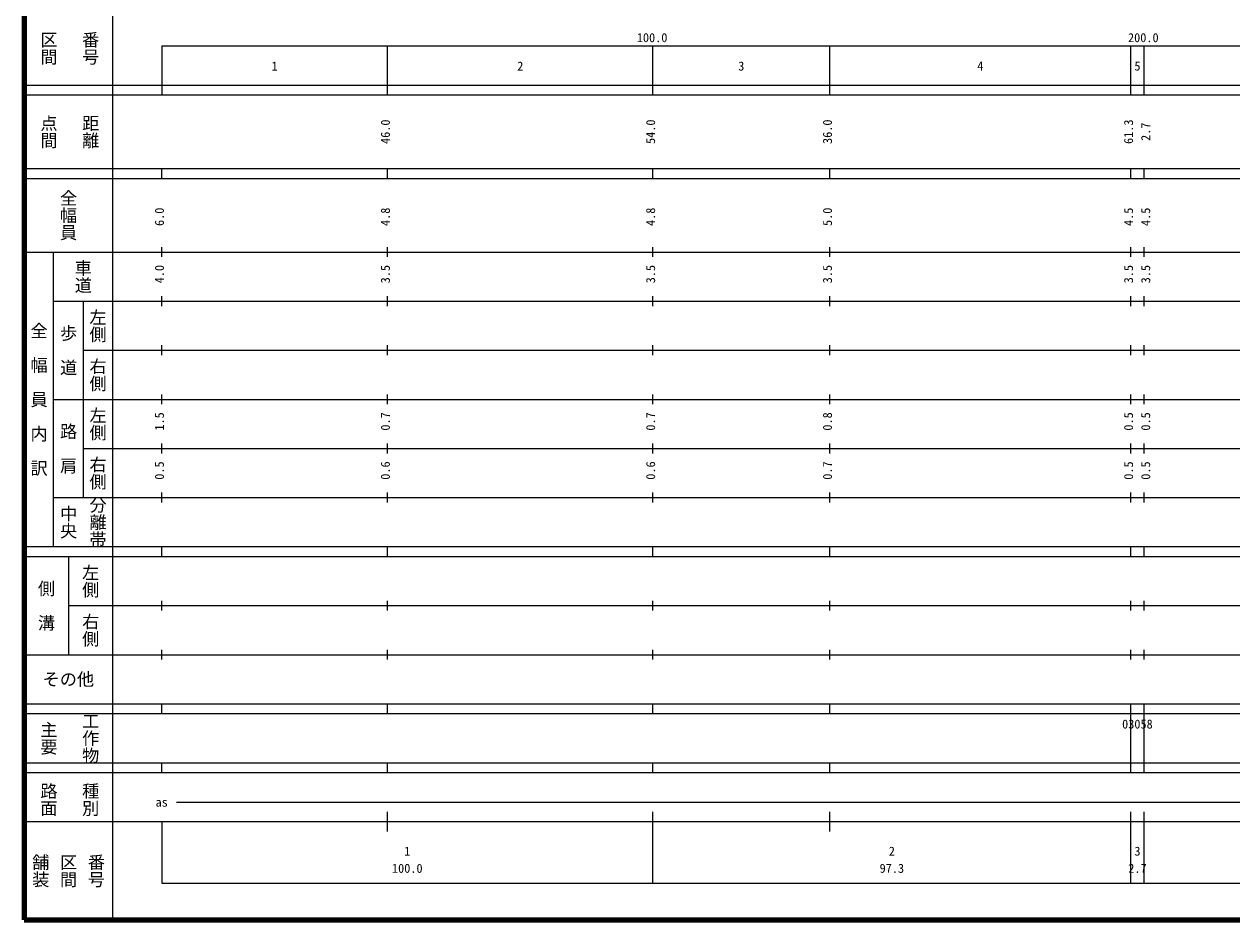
# Model space of a CAD drawing. Units: millimetres on the paper, enlarged 1000 times. Extents: x 40000 to 680000, y 20000 to 380000.
# Drawn here: x 40000 to 285868, y 20000 to 202409 of the extents above; entities that cross this region are included whole.
import ezdxf
from ezdxf.enums import TextEntityAlignment as Align

# ---------------------------------------------------------------- set-up
doc = ezdxf.new("R2010")
doc.units = ezdxf.units.MM
doc.header["$LTSCALE"] = 1000
doc.layers.add('S-TTL', color=2, linetype='Continuous', lineweight=140)
doc.layers.add('S-TTL-BAND', color=7, linetype='Continuous', lineweight=25)
doc.styles.add('@ＭＳ ゴシック', font='')
doc.styles.add('ＭＳ ゴシック', font='')
doc.styles.get('@ＭＳ ゴシック').set_extended_font_data('@MS Gothic')
doc.styles.get('ＭＳ ゴシック').set_extended_font_data('MS Gothic')

msp = doc.modelspace()

# ---------------------------------------------------------------- linework, layer by layer
at = {"layer": 'S-TTL'}
for p, q in [((40000, 380000), (40000, 20000)), ((40000, 20000), (680000, 20000))]:
    msp.add_line(p, q, dxfattribs=at)
at = {"layer": 'S-TTL-BAND'}
for p, q in [((58000, 370000), (58000, 20000)), ((68000, 198000), (579000, 198000)), ((68000, 198000), (68000, 188000)), ((114000, 188000), (114000, 198000)), ((168000, 188000), (168000, 198000)), ((204000, 188000), (204000, 198000)), ((265300, 188000), (265300, 198000)), ((268000, 188000), (268000, 198000)), ((40000, 190000), (579000, 190000)), ((40000, 188000), (579000, 188000)), ((40000, 173000), (579000, 173000)), ((68000, 171000), (68000, 173000)), ((114000, 171000), (114000, 173000)), ((168000, 171000), (168000, 173000)), ((204000, 171000), (204000, 173000)), ((265300, 171000), (265300, 173000)), ((268000, 171000), (268000, 173000)), ((40000, 171000), (579000, 171000)), ((40000, 156000), (579000, 156000)), ((46000, 96000), (46000, 156000)), ((68000, 155000), (68000, 157000)), ((114000, 155000), (114000, 157000)), ((168000, 155000), (168000, 157000)), ((204000, 155000), (204000, 157000)), ((265300, 155000), (265300, 157000)), ((268000, 155000), (268000, 157000)), ((46000, 146000), (579000, 146000)), ((52000, 146000), (52000, 106000)), ((68000, 145000), (68000, 147000)), ((114000, 145000), (114000, 147000)), ((168000, 145000), (168000, 147000)), ((204000, 145000), (204000, 147000)), ((265300, 145000), (265300, 147000)), ((268000, 145000), (268000, 147000)), ((52000, 136000), (579000, 136000)), ((68000, 135000), (68000, 137000)), ((114000, 135000), (114000, 137000)), ((168000, 135000), (168000, 137000)), ((204000, 135000), (204000, 137000)), ((265300, 135000), (265300, 137000)), ((268000, 135000), (268000, 137000)), ((46000, 126000), (579000, 126000)), ((68000, 125000), (68000, 127000)), ((114000, 125000), (114000, 127000)), ((168000, 125000), (168000, 127000)), ((204000, 125000), (204000, 127000)), ((265300, 125000), (265300, 127000)), ((268000, 125000), (268000, 127000)), ((52000, 116000), (579000, 116000)), ((68000, 115000), (68000, 117000)), ((114000, 115000), (114000, 117000)), ((168000, 115000), (168000, 117000)), ((204000, 115000), (204000, 117000)), ((265300, 115000), (265300, 117000)), ((268000, 115000), (268000, 117000)), ((46000, 106000), (579000, 106000)), ((68000, 105000), (68000, 107000)), ((114000, 105000), (114000, 107000)), ((168000, 105000), (168000, 107000)), ((204000, 105000), (204000, 107000)), ((265300, 105000), (265300, 107000)), ((268000, 105000), (268000, 107000)), ((40000, 96000), (579000, 96000)), ((68000, 94000), (68000, 96000)), ((114000, 94000), (114000, 96000)), ((168000, 94000), (168000, 96000)), ((204000, 94000), (204000, 96000)), ((265300, 94000), (265300, 96000)), ((268000, 94000), (268000, 96000)), ((40000, 94000), (579000, 94000)), ((49000, 94000), (49000, 74000)), ((49000, 84000), (579000, 84000)), ((68000, 83000), (68000, 85000)), ((114000, 83000), (114000, 85000)), ((168000, 83000), (168000, 85000)), ((204000, 83000), (204000, 85000)), ((265300, 83000), (265300, 85000)), ((268000, 83000), (268000, 85000)), ((40000, 74000), (579000, 74000)), ((68000, 73000), (68000, 75000)), ((114000, 73000), (114000, 75000)), ((168000, 73000), (168000, 75000)), ((204000, 73000), (204000, 75000)), ((265300, 73000), (265300, 75000)), ((268000, 73000), (268000, 75000)), ((40000, 64000), (579000, 64000)), ((68000, 62000), (68000, 64000)), ((114000, 62000), (114000, 64000)), ((168000, 62000), (168000, 64000)), ((204000, 62000), (204000, 64000)), ((265300, 62000), (265300, 64000)), ((268000, 62000), (268000, 64000)), ((40000, 62000), (579000, 62000)), ((265300, 52000), (265300, 62000)), ((268000, 52000), (268000, 62000)), ((40000, 52000), (579000, 52000)), ((68000, 50000), (68000, 52000)), ((114000, 50000), (114000, 52000)), ((168000, 50000), (168000, 52000)), ((204000, 50000), (204000, 52000)), ((265300, 50000), (265300, 52000)), ((268000, 50000), (268000, 52000)), ((40000, 50000), (579000, 50000)), ((71000, 44000), (565000, 44000)), ((114000, 38000), (114000, 42000)), ((168000, 27500), (168000, 42000)), ((204000, 38000), (204000, 42000)), ((265300, 27500), (265300, 42000)), ((268000, 27500), (268000, 42000)), ((40000, 40000), (579000, 40000)), ((68000, 40000), (68000, 27500)), ((68000, 27500), (579000, 27500))]:
    msp.add_line(p, q, dxfattribs=at)

# ---------------------------------------------------------------- texts
at = {"layer": 'S-TTL-BAND', "style": '@ＭＳ ゴシック'}
for s, p in [('区間', (45000, 197500)), ('番号', (53500, 197500)), ('点間', (45000, 180500)), ('距離', (53500, 180500)), ('全幅員', (49000, 163500)), ('車道', (52000, 151000)), ('左側', (55000, 141000)), ('全\u3000幅\u3000員\u3000内\u3000訳', (43000, 126000)), ('歩\u3000道', (49000, 136000)), ('右側', (55000, 131000)), ('左側', (55000, 121000)), ('路\u3000肩', (49000, 116000)), ('右側', (55000, 111000)), ('分離帯', (55000, 101000)), ('中央', (49000, 101000)), ('左側', (53500, 89000)), ('側\u3000溝', (44500, 84000)), ('右側', (53500, 79000)), ('工作物', (53500, 57000)), ('主要', (45000, 57000)), ('路面', (45000, 44500)), ('種別', (53500, 44500)), ('舗装', (43333, 30000)), ('区間', (49000, 30000)), ('番号', (54667, 30000))]:
    msp.add_text(s, height=2566, rotation=270, dxfattribs=at).set_placement(p, align=Align.MIDDLE_CENTER)
at = {"layer": 'S-TTL-BAND', "style": 'ＭＳ ゴシック'}
for s, p in [('100.0', (167844, 198195)), ('200.0', (267844, 198195)), ('1', (91000, 192405)), ('2', (141000, 192405)), ('3', (186000, 192405)), ('4', (234650, 192405)), ('5', (266650, 192405)), ('as', (68000, 42500)), ('1', (118000, 32523)), ('2', (216650, 32523)), ('3', (266650, 32523)), ('100.0', (118000, 29033)), ('97.3', (216650, 29033)), ('2.7', (266650, 29033))]:
    msp.add_text(s, height=1833, dxfattribs=at).set_placement(p, align=Align.BOTTOM_CENTER)
for s, p in [('46.0', (115000, 180500)), ('54.0', (169000, 180500)), ('36.0', (205000, 180500)), ('61.3', (266300, 180500)), ('2.7', (269792, 180500)), ('6.0', (69000, 163174)), ('4.8', (115000, 163174)), ('4.8', (169000, 163174)), ('5.0', (205000, 163174)), ('4.5', (266300, 163174)), ('4.5', (269792, 163174)), ('4.0', (69000, 151500)), ('3.5', (115000, 151500)), ('3.5', (169000, 151500)), ('3.5', (205000, 151500)), ('3.5', (266300, 151500)), ('3.5', (269792, 151500)), ('1.5', (69000, 121500)), ('0.7', (115000, 121500)), ('0.7', (169000, 121500)), ('0.8', (205000, 121500)), ('0.5', (266300, 121500)), ('0.5', (269792, 121500)), ('0.5', (69000, 111500)), ('0.6', (115000, 111500)), ('0.6', (169000, 111500)), ('0.7', (205000, 111500)), ('0.5', (266300, 111500)), ('0.5', (269792, 111500))]:
    msp.add_text(s, height=1833, rotation=90, dxfattribs=at).set_placement(p, align=Align.BOTTOM_CENTER)
msp.add_text('その他', height=2566, dxfattribs=at).set_placement((49000, 69000), align=Align.MIDDLE_CENTER)
msp.add_text('03058', height=1833, dxfattribs=at).set_placement((263525, 58405), align=Align.BOTTOM_LEFT)

doc.saveas('drawing.dxf')
